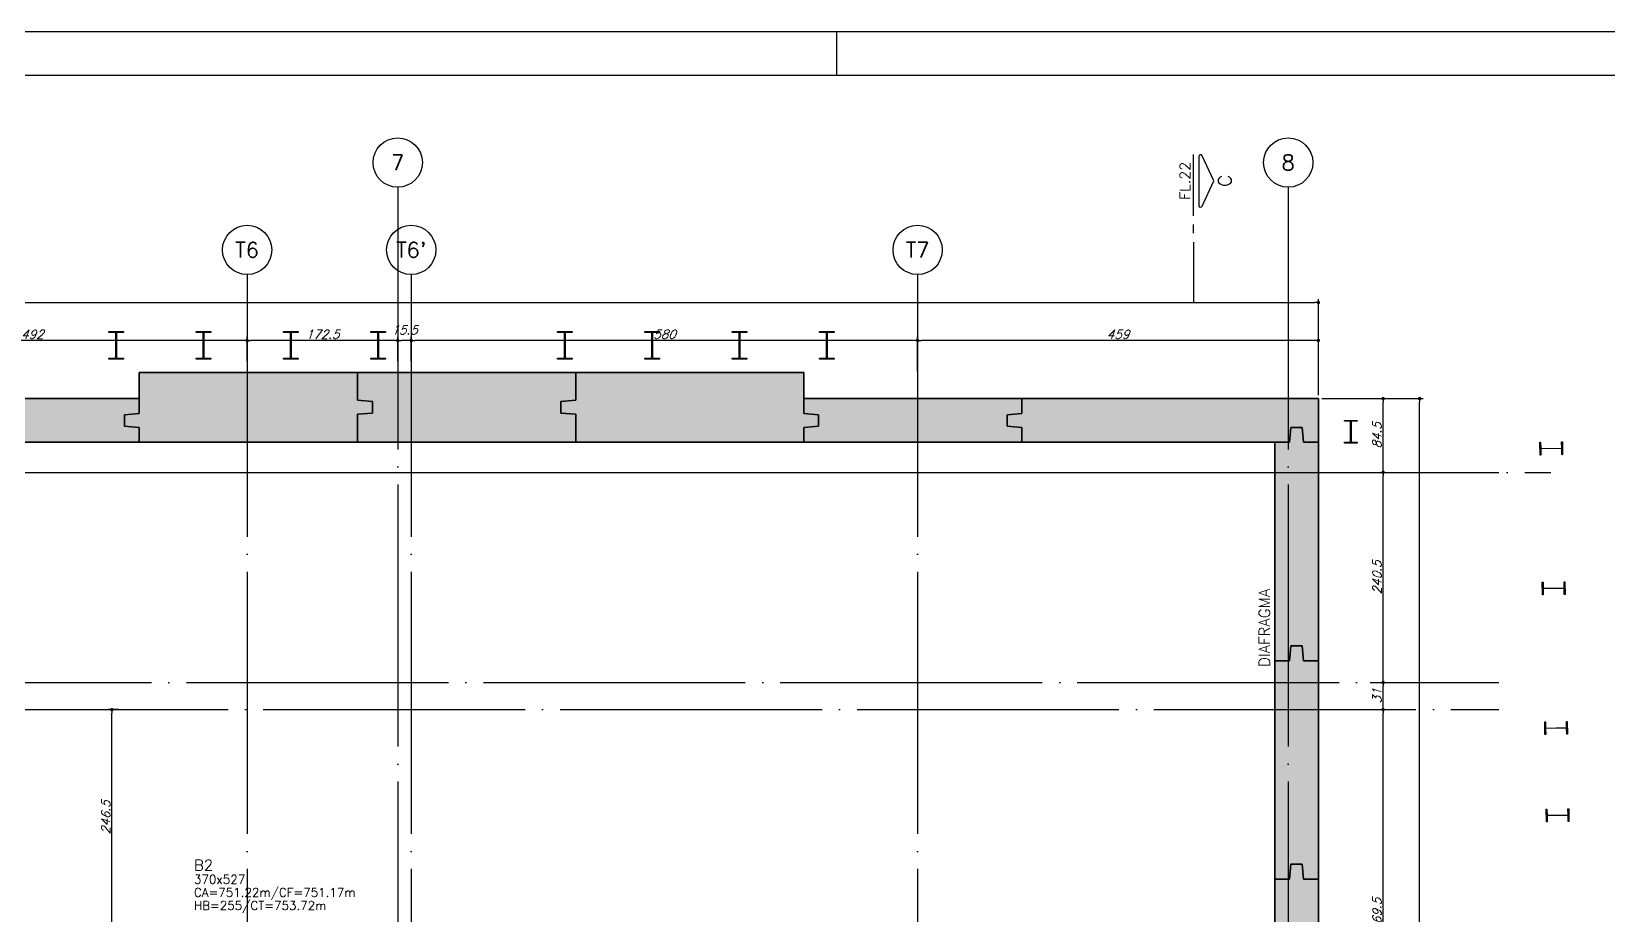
# Model space of a CAD drawing. Header units: millimetres. Extents: x -4137 to 5508, y -2380 to 3650.
# Drawn here: x 1811 to 3617, y 1108 to 2120 of the extents above; entities that cross this region are included whole.
import ezdxf
from ezdxf.enums import TextEntityAlignment as Align

# ---------------------------------------------------------------- set-up
doc = ezdxf.new("R2010")
doc.units = ezdxf.units.MM
doc.header["$LTSCALE"] = 50
doc.linetypes.add('ACAD_ISO04W100', pattern=[30, 24, -3, 0, -3])
doc.linetypes.add('EIXO', pattern=[6.8, 6, -0.4, 0, -0.4])
for name, color, linetype in [('F-BLOCOS-DIM', 2, 'Continuous'), ('F-BLOCOS-NOME', 3, 'Continuous'), ('F-CORTE-INDICAÇÃO', 4, 'Continuous'), ('F-COTAS', 106, 'Continuous'), ('F-EIXO', 12, 'EIXO'), ('F-MARGEM', 1, 'Continuous'), ('F-PARC-NOME', 4, 'Continuous'), ('F-PM_EST', 1, 'Continuous'), ('F-SOLIDO-EST', 252, 'Continuous'), ('F-TEXTO', 6, 'Continuous'), ('F-VIGAS', 3, 'Continuous')]:
    doc.layers.add(name, color=color, linetype=linetype)
doc.layers.add('S-COLS', color=2, linetype='Continuous', lineweight=35)
doc.styles.add('CP-TEXT-INCL', font='simplex.shx', dxfattribs={"oblique": 20})
doc.styles.add('MCP', font='simplex.shx')
doc.styles.add('ROMANS', font='simplex.shx')
doc.dimstyles.new('CP-COTAS-50', dxfattribs={"dimscale": 0.8, "dimtxt": 12.5, "dimasz": 5, "dimexe": 5, "dimexo": 5, "dimgap": 2.5, "dimtad": 1, "dimdec": 1, "dimdsep": 46, "dimtxsty": 'CP-TEXT-INCL', "dimblk1": 'DOT', "dimblk2": 'DOT', "dimsah": 1, "dimcen": 9, "dimclrd": 256, "dimclre": 256, "dimclrt": 256, "dimadec": 0, "dimazin": 0, "dimtfac": 1, "dimtdec": 1, "dimtmove": 2, "dimatfit": 3, "dimldrblk": 'DOT', "dimfxl": 0, "dimtolj": 1, "dimarcsym": 0})

# ---------------------------------------------------------------- blocks, each defined once
blk = doc.blocks.new('A0-4L_900')
at = {"layer": 'F-MARGEM', "color": 2}
blk.add_line((137.4, 90), (137.4, 89), dxfattribs=at)
blk.add_lwpolyline([(0, 0), (0, 90), (192.9, 90), (192.9, 0)], close=True, dxfattribs=at)
at = {"layer": 'F-MARGEM', "color": 7}
blk.add_lwpolyline([(2.5, 89), (191.9, 89), (191.9, 1), (2.5, 1)], close=True, dxfattribs=at)
blk = doc.blocks.new('*U10')
at = {"layer": 'F-CORTE-INDICAÇÃO'}
for p, q in [((-100, 0), (-170, 0)), ((-80, 0), (-90, 0)), ((-70, 0), (0, 0))]:
    blk.add_line(p, q, dxfattribs=at)
blk.add_lwpolyline([(-112, 6, 0.802585), (-111.2, 9.8), (-140, 23.3), (-168.8, 9.8, 0.802585), (-168, 6)], format="xyb", close=True, dxfattribs=at)
at = {"layer": 'F-CORTE-INDICAÇÃO', "style": 'ROMANS'}
blk.add_attdef('CORTE', text='', height=15, dxfattribs=at).set_placement((-140, 35.8), align=Align.MIDDLE_CENTER)
at = {"layer": 'F-CORTE-INDICAÇÃO', "color": 2, "style": 'ROMANS'}
blk.add_attdef('FOLHA', text='', height=12, dxfattribs=at).set_placement((-140, -10), align=Align.MIDDLE_CENTER)
blk = doc.blocks.new('*U28')
at = {"layer": 'F-EIXO'}
blk.add_line((0, 0), (0, -3027.9), dxfattribs=at)
at = {"layer": 'F-EIXO', "color": 2, "linetype": 'Continuous'}
blk.add_circle((0, 28.2), 28.2, dxfattribs=at)
at = {"layer": 'F-TEXTO', "style": 'ROMANS'}
blk.add_attdef('EIXO', text='', height=17.5, rotation=360, dxfattribs=at).set_placement((0, 28.2), align=Align.MIDDLE_CENTER)
blk = doc.blocks.new('*U4')
at = {"layer": 'F-EIXO'}
blk.add_line((0, 0), (7197, 0), dxfattribs=at)
at = {"layer": 'F-TEXTO', "style": 'ROMANS'}
blk.add_attdef('EIXO', text='', height=17.5, dxfattribs=at).set_placement((-28.2072, 0), align=Align.MIDDLE_CENTER)
blk = doc.blocks.new('*U5')
at = {"layer": 'F-EIXO'}
blk.add_line((0, 0), (7285, 0), dxfattribs=at)
at = {"layer": 'F-TEXTO', "style": 'ROMANS'}
blk.add_attdef('EIXO', text='', height=17.5, dxfattribs=at).set_placement((-28.2072, 0), align=Align.MIDDLE_CENTER)
blk = doc.blocks.new('*U31')
at = {"layer": 'F-EIXO'}
blk.add_line((0, 0), (0, -3127.9), dxfattribs=at)
at = {"layer": 'F-EIXO', "color": 2, "linetype": 'Continuous'}
blk.add_circle((0, 28.2), 28.2, dxfattribs=at)
at = {"layer": 'F-TEXTO', "style": 'ROMANS'}
blk.add_attdef('EIXO', text='', height=17.5, rotation=360, dxfattribs=at).set_placement((0, 28.2), align=Align.MIDDLE_CENTER)
blk = doc.blocks.new('A$C10EB3C7A')
at = {"layer": 'F-EIXO'}
blk.add_line((-3621.1, 1615), (3550.6, 1615), dxfattribs=at)
at = {"layer": 'F-EIXO', "linetype": 'Continuous'}
for name, p, values in [('*U31', (2230, 1941.4), {'EIXO': '7'}), ('*U31', (3250, 1941.4), {'EIXO': '8'}), ('*U28', (2057.5, 1841.4), {'EIXO': 'T6'}), ('*U28', (2245.5, 1841.4), {'EIXO': "T6'"}), ('*U28', (2825.5, 1841.4), {'EIXO': 'T7'})]:
    blk.add_blockref(name, p, dxfattribs=at).add_auto_attribs(values)
for name, p in [('*U4', (-3705.8, 1615)), ('*U5', (-3793.7, 1374.5)), ('*U4', (-3705.8, 1343.5))]:
    blk.add_blockref(name, p, dxfattribs=at)
blk = doc.blocks.new('_DOT')
at = {"color": 0, "linetype": 'ByBlock'}
blk.add_line((-0.5, 0), (-1, 0), dxfattribs=at)
at = {"color": 0, "linetype": 'ByBlock', "const_width": 0.5}
blk.add_lwpolyline([(-0.25, 0, 1), (0.25, 0, 1)], format="xyb", close=True, dxfattribs=at)
blk = doc.blocks.new('*D57')
at = {"layer": 'DEFPOINTS', "color": 0, "linetype": 'Continuous', "transparency": 16777216}
for p in [(3284.5, 1699.5), (3400.5, 1699.5), (3264.5, -934.5)]:
    blk.add_point(p, dxfattribs=at)
at = {"layer": 'F-COTAS', "linetype": 'Continuous', "lineweight": -2, "transparency": 16777216}
for p, q in [((3288.5, 1699.5), (3404.5, 1699.5)), ((3400.5, -930.5), (3400.5, 1695.5)), ((3268.5, -934.5), (3404.5, -934.5))]:
    blk.add_line(p, q, dxfattribs=at)
at = {"layer": 'F-COTAS', "linetype": 'Continuous', "lineweight": -2, "transparency": 16777216, "xscale": 4, "yscale": 4, "zscale": 4}
for p, rotation in [((3400.5, 1699.5), 90), ((3400.5, -934.5), 270)]:
    blk.add_blockref('_DOT', p, dxfattribs=dict(at, rotation=rotation))
at = {"layer": 'F-COTAS', "linetype": 'Continuous', "transparency": 16777216, "insert": (3393.5, 382.5), "char_height": 10, "attachment_point": 5, "rotation": 90, "style": 'CP-TEXT-INCL'}
blk.add_mtext('\\A1;2634', dxfattribs=at)
blk = doc.blocks.new('*D66')
at = {"layer": 'DEFPOINTS', "color": 0, "linetype": 'Continuous', "transparency": 16777216}
for p in [(3340, 1343.5), (3358.7, 1343.5), (3327.4, 874)]:
    blk.add_point(p, dxfattribs=at)
at = {"layer": 'F-COTAS', "linetype": 'Continuous', "lineweight": -2, "transparency": 16777216}
for p, q in [((3344, 1343.5), (3362.7, 1343.5)), ((3358.7, 878), (3358.7, 1339.5)), ((3331.4, 874), (3362.7, 874))]:
    blk.add_line(p, q, dxfattribs=at)
at = {"layer": 'F-COTAS', "linetype": 'Continuous', "lineweight": -2, "transparency": 16777216, "xscale": 4, "yscale": 4, "zscale": 4}
for p, rotation in [((3358.7, 1343.5), 90), ((3358.7, 874), 270)]:
    blk.add_blockref('_DOT', p, dxfattribs=dict(at, rotation=rotation))
at = {"layer": 'F-COTAS', "linetype": 'Continuous', "transparency": 16777216, "insert": (3351.7, 1108.7), "char_height": 10, "attachment_point": 5, "rotation": 90, "style": 'CP-TEXT-INCL'}
blk.add_mtext('\\A1;469.5', dxfattribs=at)
blk = doc.blocks.new('*D67')
at = {"layer": 'DEFPOINTS', "color": 0, "linetype": 'Continuous', "transparency": 16777216}
for p in [(3340, 1374.5), (3358.7, 1374.5), (3340, 1343.5)]:
    blk.add_point(p, dxfattribs=at)
at = {"layer": 'F-COTAS', "linetype": 'Continuous', "lineweight": -2, "transparency": 16777216}
for p, q in [((3344, 1374.5), (3362.7, 1374.5)), ((3358.7, 1347.5), (3358.7, 1370.5)), ((3344, 1343.5), (3362.7, 1343.5))]:
    blk.add_line(p, q, dxfattribs=at)
at = {"layer": 'F-COTAS', "linetype": 'Continuous', "lineweight": -2, "transparency": 16777216, "xscale": 4, "yscale": 4, "zscale": 4}
for p, rotation in [((3358.7, 1374.5), 90), ((3358.7, 1343.5), 270)]:
    blk.add_blockref('_DOT', p, dxfattribs=dict(at, rotation=rotation))
at = {"layer": 'F-COTAS', "linetype": 'Continuous', "transparency": 16777216, "insert": (3351.7, 1359), "char_height": 10, "attachment_point": 5, "rotation": 90, "style": 'CP-TEXT-INCL'}
blk.add_mtext('\\A1;31', dxfattribs=at)
blk = doc.blocks.new('*D68')
at = {"layer": 'DEFPOINTS', "color": 0, "linetype": 'Continuous', "transparency": 16777216}
for p in [(3340, 1615), (3358.7, 1615), (3340, 1374.5)]:
    blk.add_point(p, dxfattribs=at)
at = {"layer": 'F-COTAS', "linetype": 'Continuous', "lineweight": -2, "transparency": 16777216}
for p, q in [((3344, 1615), (3362.7, 1615)), ((3358.7, 1378.5), (3358.7, 1611)), ((3344, 1374.5), (3362.7, 1374.5))]:
    blk.add_line(p, q, dxfattribs=at)
at = {"layer": 'F-COTAS', "linetype": 'Continuous', "lineweight": -2, "transparency": 16777216, "xscale": 4, "yscale": 4, "zscale": 4}
for p, rotation in [((3358.7, 1615), 90), ((3358.7, 1374.5), 270)]:
    blk.add_blockref('_DOT', p, dxfattribs=dict(at, rotation=rotation))
at = {"layer": 'F-COTAS', "linetype": 'Continuous', "transparency": 16777216, "insert": (3351.7, 1494.7), "char_height": 10, "attachment_point": 5, "rotation": 90, "style": 'CP-TEXT-INCL'}
blk.add_mtext('\\A1;240.5', dxfattribs=at)
blk = doc.blocks.new('*D69')
at = {"layer": 'DEFPOINTS', "color": 0, "linetype": 'Continuous', "transparency": 16777216}
for p in [(3284.5, 1699.5), (3358.7, 1699.5), (3340, 1615)]:
    blk.add_point(p, dxfattribs=at)
at = {"layer": 'F-COTAS', "linetype": 'Continuous', "lineweight": -2, "transparency": 16777216}
for p, q in [((3288.5, 1699.5), (3362.7, 1699.5)), ((3358.7, 1619), (3358.7, 1695.5)), ((3344, 1615), (3362.7, 1615))]:
    blk.add_line(p, q, dxfattribs=at)
at = {"layer": 'F-COTAS', "linetype": 'Continuous', "lineweight": -2, "transparency": 16777216, "xscale": 4, "yscale": 4, "zscale": 4}
for p, rotation in [((3358.7, 1699.5), 90), ((3358.7, 1615), 270)]:
    blk.add_blockref('_DOT', p, dxfattribs=dict(at, rotation=rotation))
at = {"layer": 'F-COTAS', "linetype": 'Continuous', "transparency": 16777216, "insert": (3351.7, 1657.2), "char_height": 10, "attachment_point": 5, "rotation": 90, "style": 'CP-TEXT-INCL'}
blk.add_mtext('\\A1;84.5', dxfattribs=at)
blk = doc.blocks.new('*D70')
at = {"layer": 'DEFPOINTS', "color": 0, "linetype": 'Continuous', "transparency": 16777216}
for p in [(3284.5, 1809.4), (3284.5, 1699.5), (-3540, 1430.2)]:
    blk.add_point(p, dxfattribs=at)
at = {"layer": 'F-COTAS', "linetype": 'Continuous', "lineweight": -2, "transparency": 16777216}
for p, q in [((-3540, 1434.2), (-3540, 1813.4)), ((-3536, 1809.4), (3280.5, 1809.4)), ((3284.5, 1703.5), (3284.5, 1813.4))]:
    blk.add_line(p, q, dxfattribs=at)
at = {"layer": 'F-COTAS', "linetype": 'Continuous', "lineweight": -2, "transparency": 16777216, "xscale": 4, "yscale": 4, "zscale": 4, "rotation": 180}
blk.add_blockref('_DOT', (-3540, 1809.4), dxfattribs=at)
at = {"layer": 'F-COTAS', "linetype": 'Continuous', "lineweight": -2, "transparency": 16777216, "xscale": 4, "yscale": 4, "zscale": 4}
blk.add_blockref('_DOT', (3284.5, 1809.4), dxfattribs=at)
at = {"layer": 'F-COTAS', "linetype": 'Continuous', "transparency": 16777216, "insert": (-127.7, 1816.4), "char_height": 10, "attachment_point": 5, "style": 'CP-TEXT-INCL'}
blk.add_mtext('\\A1;6824.5', dxfattribs=at)
blk = doc.blocks.new('*D71')
at = {"layer": 'DEFPOINTS', "color": 0, "linetype": 'Continuous', "transparency": 16777216}
for p in [(2825.5, 1766), (2825.5, 1727), (3284.5, 1699.5)]:
    blk.add_point(p, dxfattribs=at)
at = {"layer": 'F-COTAS', "linetype": 'Continuous', "lineweight": -2, "transparency": 16777216}
for p, q in [((2825.5, 1731), (2825.5, 1770)), ((3280.5, 1766), (2829.5, 1766)), ((3284.5, 1703.5), (3284.5, 1770))]:
    blk.add_line(p, q, dxfattribs=at)
at = {"layer": 'F-COTAS', "linetype": 'Continuous', "lineweight": -2, "transparency": 16777216, "xscale": 4, "yscale": 4, "zscale": 4, "rotation": 180}
blk.add_blockref('_DOT', (2825.5, 1766), dxfattribs=at)
at = {"layer": 'F-COTAS', "linetype": 'Continuous', "lineweight": -2, "transparency": 16777216, "xscale": 4, "yscale": 4, "zscale": 4}
blk.add_blockref('_DOT', (3284.5, 1766), dxfattribs=at)
at = {"layer": 'F-COTAS', "linetype": 'Continuous', "transparency": 16777216, "insert": (3055, 1773), "char_height": 10, "attachment_point": 5, "style": 'CP-TEXT-INCL'}
blk.add_mtext('\\A1;459', dxfattribs=at)
blk = doc.blocks.new('*D72')
at = {"layer": 'DEFPOINTS', "color": 0, "linetype": 'Continuous', "transparency": 16777216}
for p in [(2245.5, 1766), (2245.5, 1738.3), (2825.5, 1727)]:
    blk.add_point(p, dxfattribs=at)
at = {"layer": 'F-COTAS', "linetype": 'Continuous', "lineweight": -2, "transparency": 16777216}
for p, q in [((2245.5, 1742.3), (2245.5, 1770)), ((2821.5, 1766), (2249.5, 1766)), ((2825.5, 1731), (2825.5, 1770))]:
    blk.add_line(p, q, dxfattribs=at)
at = {"layer": 'F-COTAS', "linetype": 'Continuous', "lineweight": -2, "transparency": 16777216, "xscale": 4, "yscale": 4, "zscale": 4, "rotation": 180}
blk.add_blockref('_DOT', (2245.5, 1766), dxfattribs=at)
at = {"layer": 'F-COTAS', "linetype": 'Continuous', "lineweight": -2, "transparency": 16777216, "xscale": 4, "yscale": 4, "zscale": 4}
blk.add_blockref('_DOT', (2825.5, 1766), dxfattribs=at)
at = {"layer": 'F-COTAS', "linetype": 'Continuous', "transparency": 16777216, "insert": (2535.5, 1773), "char_height": 10, "attachment_point": 5, "style": 'CP-TEXT-INCL'}
blk.add_mtext('\\A1;580', dxfattribs=at)
blk = doc.blocks.new('*D73')
at = {"layer": 'DEFPOINTS', "color": 0, "linetype": 'Continuous', "transparency": 16777216}
for p in [(2230, 1766), (2230, 1738.3), (2245.5, 1738.3)]:
    blk.add_point(p, dxfattribs=at)
at = {"layer": 'F-COTAS', "linetype": 'Continuous', "lineweight": -2, "transparency": 16777216}
for p, q in [((2230, 1742.3), (2230, 1770)), ((2241.5, 1766), (2234, 1766)), ((2245.5, 1742.3), (2245.5, 1770))]:
    blk.add_line(p, q, dxfattribs=at)
at = {"layer": 'F-COTAS', "linetype": 'Continuous', "lineweight": -2, "transparency": 16777216, "xscale": 4, "yscale": 4, "zscale": 4, "rotation": 180}
blk.add_blockref('_DOT', (2230, 1766), dxfattribs=at)
at = {"layer": 'F-COTAS', "linetype": 'Continuous', "lineweight": -2, "transparency": 16777216, "xscale": 4, "yscale": 4, "zscale": 4}
blk.add_blockref('_DOT', (2245.5, 1766), dxfattribs=at)
at = {"layer": 'F-COTAS', "linetype": 'Continuous', "transparency": 16777216, "insert": (2237.8, 1778), "char_height": 10, "attachment_point": 5, "style": 'CP-TEXT-INCL'}
blk.add_mtext('\\A1;15.5', dxfattribs=at)
blk = doc.blocks.new('*D74')
at = {"layer": 'DEFPOINTS', "color": 0, "linetype": 'Continuous', "transparency": 16777216}
for p in [(2057.5, 1766), (2057.5, 1738.3), (2230, 1738.3)]:
    blk.add_point(p, dxfattribs=at)
at = {"layer": 'F-COTAS', "linetype": 'Continuous', "lineweight": -2, "transparency": 16777216}
for p, q in [((2057.5, 1742.3), (2057.5, 1770)), ((2226, 1766), (2061.5, 1766)), ((2230, 1742.3), (2230, 1770))]:
    blk.add_line(p, q, dxfattribs=at)
at = {"layer": 'F-COTAS', "linetype": 'Continuous', "lineweight": -2, "transparency": 16777216, "xscale": 4, "yscale": 4, "zscale": 4, "rotation": 180}
blk.add_blockref('_DOT', (2057.5, 1766), dxfattribs=at)
at = {"layer": 'F-COTAS', "linetype": 'Continuous', "lineweight": -2, "transparency": 16777216, "xscale": 4, "yscale": 4, "zscale": 4}
blk.add_blockref('_DOT', (2230, 1766), dxfattribs=at)
at = {"layer": 'F-COTAS', "linetype": 'Continuous', "transparency": 16777216, "insert": (2143.8, 1773), "char_height": 10, "attachment_point": 5, "style": 'CP-TEXT-INCL'}
blk.add_mtext('\\A1;172.5', dxfattribs=at)
blk = doc.blocks.new('*D75')
at = {"layer": 'DEFPOINTS', "color": 0, "linetype": 'Continuous', "transparency": 16777216}
for p in [(1565.5, 1766), (1565.5, 1764.3), (2057.5, 1738.3)]:
    blk.add_point(p, dxfattribs=at)
at = {"layer": 'F-COTAS', "linetype": 'Continuous', "lineweight": -2, "transparency": 16777216}
for p, q in [((1565.5, 1768.3), (1565.5, 1770)), ((2053.5, 1766), (1569.5, 1766)), ((2057.5, 1742.3), (2057.5, 1770))]:
    blk.add_line(p, q, dxfattribs=at)
at = {"layer": 'F-COTAS', "linetype": 'Continuous', "lineweight": -2, "transparency": 16777216, "xscale": 4, "yscale": 4, "zscale": 4, "rotation": 180}
blk.add_blockref('_DOT', (1565.5, 1766), dxfattribs=at)
at = {"layer": 'F-COTAS', "linetype": 'Continuous', "lineweight": -2, "transparency": 16777216, "xscale": 4, "yscale": 4, "zscale": 4}
blk.add_blockref('_DOT', (2057.5, 1766), dxfattribs=at)
at = {"layer": 'F-COTAS', "linetype": 'Continuous', "transparency": 16777216, "insert": (1811.5, 1773), "char_height": 10, "attachment_point": 5, "style": 'CP-TEXT-INCL'}
blk.add_mtext('\\A1;492', dxfattribs=at)
blk = doc.blocks.new('*D130')
at = {"layer": 'DEFPOINTS', "color": 0, "transparency": 16777216}
for p in [(1902.6, 1343.5), (1914.1, 1343.5), (1914.1, 1097)]:
    blk.add_point(p, dxfattribs=at)
at = {"layer": 'F-COTAS', "lineweight": -2, "transparency": 16777216}
for p, q in [((1910.1, 1343.5), (1898.6, 1343.5)), ((1902.6, 1101), (1902.6, 1339.5)), ((1910.1, 1097), (1898.6, 1097))]:
    blk.add_line(p, q, dxfattribs=at)
at = {"layer": 'F-COTAS', "lineweight": -2, "transparency": 16777216, "xscale": 4, "yscale": 4, "zscale": 4}
for p, rotation in [((1902.6, 1343.5), 90), ((1902.6, 1097), 270)]:
    blk.add_blockref('_DOT', p, dxfattribs=dict(at, rotation=rotation))
at = {"layer": 'F-COTAS', "transparency": 16777216, "insert": (1895.6, 1220.2), "char_height": 10, "attachment_point": 5, "rotation": 90, "style": 'CP-TEXT-INCL'}
blk.add_mtext('\\A1;246.5', dxfattribs=at)
blk = doc.blocks.new('Pilares W Gerdau - W250X32_7-1313698-Térreo')
at = {"layer": 'F-PM_EST'}
for p, q in [((-7.3, 12.036), (-7.3, 12.95)), ((-7.3, 12.95), (7.3, 12.95)), ((-7.3, 12.95), (7.3, 12.95)), ((-7.3, 12.036), (-7.3, 12.95)), ((-0.305, 12.036), (-7.3, 12.036)), ((-0.305, 12.036), (-7.3, 12.036)), ((-0.305, -12.036), (-0.305, 12.036)), ((-0.305, -12.036), (-0.305, 12.036)), ((7.3, 12.036), (0.305, 12.036)), ((0.305, 12.036), (0.305, -12.036)), ((0.305, 12.036), (0.305, -12.036)), ((7.3, 12.036), (0.305, 12.036)), ((7.3, 12.95), (7.3, 12.036)), ((7.3, 12.95), (7.3, 12.036)), ((-7.3, -12.95), (-7.3, -12.036)), ((-7.3, -12.036), (-0.305, -12.036)), ((-7.3, -12.036), (-0.305, -12.036)), ((-7.3, -12.95), (-7.3, -12.036)), ((7.3, -12.95), (-7.3, -12.95)), ((7.3, -12.95), (-7.3, -12.95)), ((0.305, -12.036), (7.3, -12.036)), ((0.305, -12.036), (7.3, -12.036)), ((7.3, -12.036), (7.3, -12.95)), ((7.3, -12.036), (7.3, -12.95))]:
    blk.add_line(p, q, dxfattribs=at)
blk = doc.blocks.new('Pilares W Gerdau - W310X52-1265823-Térreo')
at = {"layer": 'F-PM_EST'}
for p, q in [((-8.35, 14.58), (-8.35, 15.9)), ((-8.35, 15.9), (8.35, 15.9)), ((-8.35, 15.9), (8.35, 15.9)), ((-8.35, 14.58), (-8.35, 15.9)), ((-0.381, 14.58), (-8.35, 14.58)), ((-0.381, 14.58), (-8.35, 14.58)), ((-0.381, -14.58), (-0.381, 14.58)), ((-0.381, -14.58), (-0.381, 14.58)), ((8.35, 14.58), (0.381, 14.58)), ((0.381, 14.58), (0.381, -14.58)), ((0.381, 14.58), (0.381, -14.58)), ((8.35, 14.58), (0.381, 14.58)), ((8.35, 15.9), (8.35, 14.58)), ((8.35, 15.9), (8.35, 14.58)), ((-8.35, -15.9), (-8.35, -14.58)), ((-8.35, -14.58), (-0.381, -14.58)), ((-8.35, -14.58), (-0.381, -14.58)), ((-8.35, -15.9), (-8.35, -14.58)), ((8.35, -15.9), (-8.35, -15.9)), ((8.35, -15.9), (-8.35, -15.9)), ((0.381, -14.58), (8.35, -14.58)), ((0.381, -14.58), (8.35, -14.58)), ((8.35, -14.58), (8.35, -15.9)), ((8.35, -14.58), (8.35, -15.9))]:
    blk.add_line(p, q, dxfattribs=at)
blk = doc.blocks.new('Pilares W Gerdau - W310X52-1528913-Térreo')
at = {"layer": 'F-PM_EST'}
for p, q in [((-8.35, 14.58), (-8.35, 15.9)), ((-8.35, 15.9), (8.35, 15.9)), ((-8.35, 15.9), (8.35, 15.9)), ((-8.35, 14.58), (-8.35, 15.9)), ((-0.381, 14.58), (-8.35, 14.58)), ((-0.381, 14.58), (-8.35, 14.58)), ((-0.381, -14.58), (-0.381, 14.58)), ((-0.381, -14.58), (-0.381, 14.58)), ((8.35, 14.58), (0.381, 14.58)), ((0.381, 14.58), (0.381, -14.58)), ((0.381, 14.58), (0.381, -14.58)), ((8.35, 14.58), (0.381, 14.58)), ((8.35, 15.9), (8.35, 14.58)), ((8.35, 15.9), (8.35, 14.58)), ((-8.35, -15.9), (-8.35, -14.58)), ((-8.35, -14.58), (-0.381, -14.58)), ((-8.35, -14.58), (-0.381, -14.58)), ((-8.35, -15.9), (-8.35, -14.58)), ((8.35, -15.9), (-8.35, -15.9)), ((8.35, -15.9), (-8.35, -15.9)), ((0.381, -14.58), (8.35, -14.58)), ((0.381, -14.58), (8.35, -14.58)), ((8.35, -14.58), (8.35, -15.9)), ((8.35, -14.58), (8.35, -15.9))]:
    blk.add_line(p, q, dxfattribs=at)
blk = doc.blocks.new('Pilares W Gerdau - W310X52-1313096-Térreo')
at = {"layer": 'F-PM_EST'}
for p, q in [((-8.35, 14.58), (-8.35, 15.9)), ((-8.35, 15.9), (8.35, 15.9)), ((-8.35, 15.9), (8.35, 15.9)), ((-8.35, 14.58), (-8.35, 15.9)), ((-0.381, 14.58), (-8.35, 14.58)), ((-0.381, 14.58), (-8.35, 14.58)), ((-0.381, -14.58), (-0.381, 14.58)), ((-0.381, -14.58), (-0.381, 14.58)), ((8.35, 14.58), (0.381, 14.58)), ((0.381, 14.58), (0.381, -14.58)), ((0.381, 14.58), (0.381, -14.58)), ((8.35, 14.58), (0.381, 14.58)), ((8.35, 15.9), (8.35, 14.58)), ((8.35, 15.9), (8.35, 14.58)), ((-8.35, -15.9), (-8.35, -14.58)), ((-8.35, -14.58), (-0.381, -14.58)), ((-8.35, -14.58), (-0.381, -14.58)), ((-8.35, -15.9), (-8.35, -14.58)), ((8.35, -15.9), (-8.35, -15.9)), ((8.35, -15.9), (-8.35, -15.9)), ((0.381, -14.58), (8.35, -14.58)), ((0.381, -14.58), (8.35, -14.58)), ((8.35, -14.58), (8.35, -15.9)), ((8.35, -14.58), (8.35, -15.9))]:
    blk.add_line(p, q, dxfattribs=at)
blk = doc.blocks.new('Pilares W Gerdau - W310X52-1313086-Térreo')
at = {"layer": 'F-PM_EST'}
for p, q in [((-8.35, 14.58), (-8.35, 15.9)), ((-8.35, 15.9), (8.35, 15.9)), ((-8.35, 15.9), (8.35, 15.9)), ((-8.35, 14.58), (-8.35, 15.9)), ((-0.381, 14.58), (-8.35, 14.58)), ((-0.381, 14.58), (-8.35, 14.58)), ((-0.381, -14.58), (-0.381, 14.58)), ((-0.381, -14.58), (-0.381, 14.58)), ((8.35, 14.58), (0.381, 14.58)), ((0.381, 14.58), (0.381, -14.58)), ((0.381, 14.58), (0.381, -14.58)), ((8.35, 14.58), (0.381, 14.58)), ((8.35, 15.9), (8.35, 14.58)), ((8.35, 15.9), (8.35, 14.58)), ((-8.35, -15.9), (-8.35, -14.58)), ((-8.35, -14.58), (-0.381, -14.58)), ((-8.35, -14.58), (-0.381, -14.58)), ((-8.35, -15.9), (-8.35, -14.58)), ((8.35, -15.9), (-8.35, -15.9)), ((8.35, -15.9), (-8.35, -15.9)), ((0.381, -14.58), (8.35, -14.58)), ((0.381, -14.58), (8.35, -14.58)), ((8.35, -14.58), (8.35, -15.9)), ((8.35, -14.58), (8.35, -15.9))]:
    blk.add_line(p, q, dxfattribs=at)
blk = doc.blocks.new('Pilares W Gerdau - W310X52-1313097-Térreo')
at = {"layer": 'F-PM_EST'}
for p, q in [((-8.35, 14.58), (-8.35, 15.9)), ((-8.35, 15.9), (8.35, 15.9)), ((-8.35, 15.9), (8.35, 15.9)), ((-8.35, 14.58), (-8.35, 15.9)), ((-0.381, 14.58), (-8.35, 14.58)), ((-0.381, 14.58), (-8.35, 14.58)), ((-0.381, -14.58), (-0.381, 14.58)), ((-0.381, -14.58), (-0.381, 14.58)), ((8.35, 14.58), (0.381, 14.58)), ((0.381, 14.58), (0.381, -14.58)), ((0.381, 14.58), (0.381, -14.58)), ((8.35, 14.58), (0.381, 14.58)), ((8.35, 15.9), (8.35, 14.58)), ((8.35, 15.9), (8.35, 14.58)), ((-8.35, -15.9), (-8.35, -14.58)), ((-8.35, -14.58), (-0.381, -14.58)), ((-8.35, -14.58), (-0.381, -14.58)), ((-8.35, -15.9), (-8.35, -14.58)), ((8.35, -15.9), (-8.35, -15.9)), ((8.35, -15.9), (-8.35, -15.9)), ((0.381, -14.58), (8.35, -14.58)), ((0.381, -14.58), (8.35, -14.58)), ((8.35, -14.58), (8.35, -15.9)), ((8.35, -14.58), (8.35, -15.9))]:
    blk.add_line(p, q, dxfattribs=at)
blk = doc.blocks.new('A$C1CCB5D26')
at = {"layer": 'S-COLS'}
for name, p, rotation in [('Pilares W Gerdau - W310X52-1265823-Térreo', (1907.5, 1760.5), 180), ('Pilares W Gerdau - W310X52-1313086-Térreo', (2107.5, 1760.5), 180), ('Pilares W Gerdau - W310X52-1313097-Térreo', (2521.5, 1760.5), 180), ('Pilares W Gerdau - W310X52-1313096-Térreo', (2721.5, 1760.5), 180), ('Pilares W Gerdau - W250X32_7-1313698-Térreo', (3551.2, 1642.4), 90.98837202192352), ('Pilares W Gerdau - W250X32_7-1313698-Térreo', (3554, 1482.4), 90.98837202192352), ('Pilares W Gerdau - W250X32_7-1313698-Térreo', (3556.8, 1322.4), 90.98837202192352), ('Pilares W Gerdau - W250X32_7-1313698-Térreo', (3558.5, 1222.5), 90.98837202192352)]:
    blk.add_blockref(name, p, dxfattribs=dict(at, rotation=rotation))
for name, p in [('Pilares W Gerdau - W310X52-1528913-Térreo', (2007.5, 1760.5)), ('Pilares W Gerdau - W310X52-1313086-Térreo', (2207.5, 1760.5)), ('Pilares W Gerdau - W310X52-1313097-Térreo', (2421.5, 1760.5)), ('Pilares W Gerdau - W310X52-1313096-Térreo', (2621.5, 1760.5)), ('Pilares W Gerdau - W250X32_7-1313698-Térreo', (3321.8, 1661.5))]:
    blk.add_blockref(name, p, dxfattribs=at)

msp = doc.modelspace()

# ---------------------------------------------------------------- hatches: boundary and pattern name
at = {"layer": 'F-SOLIDO-EST'}
h = msp.add_hatch(color=256, dxfattribs=at)
h.dxf.hatch_style = 1
h.paths.add_polyline_path([(2184, 1681.5), (2201, 1683), (2201, 1696), (2184, 1697.5), (2184, 1729.5), (1934, 1729.5), (1934, 1682.5), (1917, 1681), (1917, 1668), (1934, 1666.5), (1934, 1649.5), (2184, 1649.5)])
h = msp.add_hatch(color=256, dxfattribs=at)
h.dxf.hatch_style = 1
h.paths.add_polyline_path([(2417, 1696), (2434, 1697.5), (2434, 1729.5), (2184, 1729.5), (2184, 1697.5), (2201, 1696), (2201, 1683), (2184, 1681.5), (2184, 1649.5), (2434, 1649.5), (2434, 1681.5), (2417, 1683)])
h = msp.add_hatch(color=256, dxfattribs=at)
h.dxf.hatch_style = 1
h.paths.add_polyline_path([(2695, 1729.5), (2434, 1729.5), (2434, 1697.5), (2417, 1696), (2417, 1683), (2434, 1681.5), (2434, 1649.5), (2695, 1649.5), (2695, 1666.5), (2712, 1668), (2712, 1681), (2695, 1682.5), (2695, 1699.5)])
h = msp.add_hatch(color=256, dxfattribs=at)
h.dxf.hatch_style = 1
h.paths.add_polyline_path([(1917, 1681), (1934, 1682.5), (1934, 1699.5), (1666, 1699.5), (1666, 1682.5), (1683, 1681), (1683, 1668), (1666, 1666.5), (1666, 1649.5), (1934, 1649.5), (1934, 1666.5), (1917, 1668)])
h = msp.add_hatch(color=256, dxfattribs=at)
h.dxf.hatch_style = 1
h.paths.add_polyline_path([(2945, 1699.5), (2695, 1699.5), (2695, 1682.5), (2712, 1681), (2712, 1668), (2695, 1666.5), (2695, 1649.5), (2945, 1649.5), (2945, 1666.5), (2928, 1668), (2928, 1681), (2945, 1682.5)])
h = msp.add_hatch(color=256, dxfattribs=at)
h.dxf.hatch_style = 1
h.paths.add_polyline_path([(3284.5, 1699.5), (2945, 1699.5), (2945, 1682.5), (2928, 1681), (2928, 1668), (2945, 1666.5), (2945, 1649.5), (3251.5, 1649.5), (3253, 1666.5), (3266, 1666.5), (3267.5, 1649.5), (3284.5, 1649.5)])
h = msp.add_hatch(color=256, dxfattribs=at)
h.dxf.hatch_style = 1
h.paths.add_polyline_path([(3284.5, 1649.5), (3267.5, 1649.5), (3266, 1666.5), (3253, 1666.5), (3251.5, 1649.5), (3234.5, 1649.5), (3234.5, 1399.5), (3251.5, 1399.5), (3253, 1416.5), (3266, 1416.5), (3267.5, 1399.5), (3284.5, 1399.5)])
h = msp.add_hatch(color=256, dxfattribs=at)
h.dxf.hatch_style = 1
h.paths.add_polyline_path([(3284.5, 1399.5), (3267.5, 1399.5), (3266, 1416.5), (3253, 1416.5), (3251.5, 1399.5), (3234.5, 1399.5), (3234.5, 1149.5), (3251.5, 1149.5), (3253, 1166.5), (3266, 1166.5), (3267.5, 1149.5), (3284.5, 1149.5)])
h = msp.add_hatch(color=256, dxfattribs=at)
h.dxf.hatch_style = 1
h.paths.add_polyline_path([(3284.5, 1149.5), (3267.5, 1149.5), (3266, 1166.5), (3253, 1166.5), (3251.5, 1149.5), (3234.5, 1149.5), (3234.5, 724.5), (3251.5, 724.5), (3253, 707.5), (3266, 707.5), (3267.5, 724.5), (3284.5, 724.5)])

# ---------------------------------------------------------------- linework, layer by layer
at = {"layer": 'F-VIGAS'}
for p, q in [((2184, 1729.5), (1934, 1729.5)), ((1934, 1729.5), (1934, 1682.5)), ((1934, 1682.5), (1934, 1729.5)), ((1934, 1729.5), (2184, 1729.5)), ((2184, 1697.5), (2184, 1729.5)), ((2184, 1729.5), (2184, 1697.5)), ((2434, 1729.5), (2184, 1729.5)), ((2184, 1729.5), (2184, 1697.5)), ((2184, 1697.5), (2184, 1729.5)), ((2184, 1729.5), (2434, 1729.5)), ((2695, 1729.5), (2434, 1729.5)), ((2434, 1729.5), (2434, 1697.5)), ((2434, 1697.5), (2434, 1729.5)), ((2434, 1729.5), (2695, 1729.5)), ((2434, 1697.5), (2434, 1729.5)), ((2434, 1729.5), (2434, 1697.5)), ((2695, 1682.5), (2695, 1729.5)), ((2695, 1729.5), (2695, 1682.5)), ((1934, 1699.5), (1666, 1699.5)), ((1666, 1699.5), (1934, 1699.5)), ((1934, 1682.5), (1934, 1699.5)), ((1934, 1699.5), (1934, 1682.5)), ((2945, 1699.5), (2695, 1699.5)), ((2695, 1699.5), (2695, 1682.5)), ((2695, 1682.5), (2695, 1699.5)), ((2695, 1699.5), (2945, 1699.5)), ((3284.5, 1699.5), (2945, 1699.5)), ((2945, 1699.5), (2945, 1682.5)), ((2945, 1682.5), (2945, 1699.5)), ((2945, 1699.5), (3284.5, 1699.5)), ((2945, 1682.5), (2945, 1699.5)), ((2945, 1699.5), (2945, 1682.5)), ((3284.5, 1649.5), (3284.5, 1699.5)), ((3284.5, 1699.5), (3284.5, 1649.5)), ((1934, 1682.5), (1917, 1681)), ((1917, 1681), (1934, 1682.5)), ((1917, 1681), (1934, 1682.5)), ((1934, 1682.5), (1917, 1681)), ((1917, 1681), (1917, 1668)), ((1917, 1668), (1917, 1681)), ((1917, 1668), (1917, 1681)), ((1917, 1681), (1917, 1668)), ((2201, 1696), (2184, 1697.5)), ((2184, 1697.5), (2201, 1696)), ((2184, 1697.5), (2201, 1696)), ((2201, 1696), (2184, 1697.5)), ((2184, 1681.5), (2201, 1683)), ((2201, 1683), (2184, 1681.5)), ((2201, 1683), (2184, 1681.5)), ((2184, 1681.5), (2201, 1683)), ((2184, 1649.5), (2184, 1681.5)), ((2184, 1681.5), (2184, 1649.5)), ((2184, 1681.5), (2184, 1649.5)), ((2184, 1649.5), (2184, 1681.5)), ((2201, 1683), (2201, 1696)), ((2201, 1696), (2201, 1683)), ((2201, 1696), (2201, 1683)), ((2201, 1683), (2201, 1696)), ((2434, 1697.5), (2417, 1696)), ((2417, 1696), (2434, 1697.5)), ((2417, 1696), (2434, 1697.5)), ((2434, 1697.5), (2417, 1696)), ((2417, 1696), (2417, 1683)), ((2417, 1683), (2417, 1696)), ((2417, 1683), (2417, 1696)), ((2417, 1696), (2417, 1683)), ((2417, 1683), (2434, 1681.5)), ((2434, 1681.5), (2417, 1683)), ((2434, 1681.5), (2417, 1683)), ((2417, 1683), (2434, 1681.5)), ((2434, 1681.5), (2434, 1649.5)), ((2434, 1649.5), (2434, 1681.5)), ((2434, 1649.5), (2434, 1681.5)), ((2434, 1681.5), (2434, 1649.5)), ((2712, 1681), (2695, 1682.5)), ((2695, 1682.5), (2712, 1681)), ((2695, 1682.5), (2712, 1681)), ((2712, 1681), (2695, 1682.5)), ((2712, 1668), (2712, 1681)), ((2712, 1681), (2712, 1668)), ((2712, 1681), (2712, 1668)), ((2712, 1668), (2712, 1681)), ((2945, 1682.5), (2928, 1681)), ((2928, 1681), (2945, 1682.5)), ((2928, 1681), (2945, 1682.5)), ((2945, 1682.5), (2928, 1681)), ((2928, 1681), (2928, 1668)), ((2928, 1668), (2928, 1681)), ((2928, 1668), (2928, 1681)), ((2928, 1681), (2928, 1668)), ((1917, 1668), (1934, 1666.5)), ((1934, 1666.5), (1917, 1668)), ((1934, 1666.5), (1917, 1668)), ((1917, 1668), (1934, 1666.5)), ((1934, 1666.5), (1934, 1649.5)), ((1934, 1649.5), (1934, 1666.5)), ((1934, 1649.5), (1934, 1666.5)), ((1934, 1666.5), (1934, 1649.5)), ((2695, 1666.5), (2712, 1668)), ((2712, 1668), (2695, 1666.5)), ((2712, 1668), (2695, 1666.5)), ((2695, 1666.5), (2712, 1668)), ((2695, 1649.5), (2695, 1666.5)), ((2695, 1666.5), (2695, 1649.5)), ((2695, 1666.5), (2695, 1649.5)), ((2695, 1649.5), (2695, 1666.5)), ((2928, 1668), (2945, 1666.5)), ((2945, 1666.5), (2928, 1668)), ((2945, 1666.5), (2928, 1668)), ((2928, 1668), (2945, 1666.5)), ((2945, 1666.5), (2945, 1649.5)), ((2945, 1649.5), (2945, 1666.5)), ((2945, 1649.5), (2945, 1666.5)), ((2945, 1666.5), (2945, 1649.5)), ((3253, 1666.5), (3251.5, 1649.5)), ((3251.5, 1649.5), (3253, 1666.5)), ((3251.5, 1649.5), (3253, 1666.5)), ((3253, 1666.5), (3251.5, 1649.5)), ((3266, 1666.5), (3253, 1666.5)), ((3253, 1666.5), (3266, 1666.5)), ((3253, 1666.5), (3266, 1666.5)), ((3266, 1666.5), (3253, 1666.5)), ((3267.5, 1649.5), (3266, 1666.5)), ((3266, 1666.5), (3267.5, 1649.5)), ((3266, 1666.5), (3267.5, 1649.5)), ((3267.5, 1649.5), (3266, 1666.5)), ((1666, 1649.5), (1934, 1649.5)), ((1934, 1649.5), (1666, 1649.5)), ((1934, 1649.5), (2184, 1649.5)), ((2184, 1649.5), (1934, 1649.5)), ((2184, 1649.5), (2434, 1649.5)), ((2434, 1649.5), (2184, 1649.5)), ((2434, 1649.5), (2695, 1649.5)), ((2695, 1649.5), (2434, 1649.5)), ((2695, 1649.5), (2945, 1649.5)), ((2945, 1649.5), (2695, 1649.5)), ((2945, 1649.5), (3251.5, 1649.5)), ((3251.5, 1649.5), (2945, 1649.5)), ((3251.5, 1649.5), (3234.5, 1649.5)), ((3234.5, 1649.5), (3234.5, 1399.5)), ((3234.5, 1399.5), (3234.5, 1649.5)), ((3234.5, 1649.5), (3251.5, 1649.5)), ((3284.5, 1649.5), (3267.5, 1649.5)), ((3267.5, 1649.5), (3284.5, 1649.5)), ((3267.5, 1649.5), (3284.5, 1649.5)), ((3284.5, 1649.5), (3267.5, 1649.5)), ((3284.5, 1399.5), (3284.5, 1649.5)), ((3284.5, 1649.5), (3284.5, 1399.5)), ((3251.5, 1399.5), (3253, 1416.5)), ((3253, 1416.5), (3251.5, 1399.5)), ((3253, 1416.5), (3251.5, 1399.5)), ((3251.5, 1399.5), (3253, 1416.5)), ((3253, 1416.5), (3266, 1416.5)), ((3266, 1416.5), (3253, 1416.5)), ((3266, 1416.5), (3253, 1416.5)), ((3253, 1416.5), (3266, 1416.5)), ((3266, 1416.5), (3267.5, 1399.5)), ((3267.5, 1399.5), (3266, 1416.5)), ((3267.5, 1399.5), (3266, 1416.5)), ((3266, 1416.5), (3267.5, 1399.5)), ((3234.5, 1399.5), (3251.5, 1399.5)), ((3251.5, 1399.5), (3234.5, 1399.5)), ((3251.5, 1399.5), (3234.5, 1399.5)), ((3234.5, 1399.5), (3234.5, 1149.5)), ((3234.5, 1149.5), (3234.5, 1399.5)), ((3234.5, 1399.5), (3251.5, 1399.5)), ((3267.5, 1399.5), (3284.5, 1399.5)), ((3284.5, 1399.5), (3267.5, 1399.5)), ((3284.5, 1399.5), (3267.5, 1399.5)), ((3267.5, 1399.5), (3284.5, 1399.5)), ((3284.5, 1149.5), (3284.5, 1399.5)), ((3284.5, 1399.5), (3284.5, 1149.5)), ((3251.5, 1149.5), (3253, 1166.5)), ((3253, 1166.5), (3251.5, 1149.5)), ((3253, 1166.5), (3251.5, 1149.5)), ((3251.5, 1149.5), (3253, 1166.5)), ((3253, 1166.5), (3266, 1166.5)), ((3266, 1166.5), (3253, 1166.5)), ((3266, 1166.5), (3253, 1166.5)), ((3253, 1166.5), (3266, 1166.5)), ((3266, 1166.5), (3267.5, 1149.5)), ((3267.5, 1149.5), (3266, 1166.5)), ((3267.5, 1149.5), (3266, 1166.5)), ((3266, 1166.5), (3267.5, 1149.5)), ((3234.5, 1149.5), (3251.5, 1149.5)), ((3251.5, 1149.5), (3234.5, 1149.5)), ((3251.5, 1149.5), (3234.5, 1149.5)), ((3234.5, 1149.5), (3234.5, 724.5)), ((3234.5, 724.5), (3234.5, 1149.5)), ((3234.5, 1149.5), (3251.5, 1149.5)), ((3267.5, 1149.5), (3284.5, 1149.5)), ((3284.5, 1149.5), (3267.5, 1149.5)), ((3284.5, 1149.5), (3267.5, 1149.5)), ((3267.5, 1149.5), (3284.5, 1149.5)), ((3284.5, 724.5), (3284.5, 1149.5)), ((3284.5, 1149.5), (3284.5, 724.5))]:
    msp.add_line(p, q, dxfattribs=at)

# ---------------------------------------------------------------- block references
at = {"layer": 'F-CORTE-INDICAÇÃO', "linetype": 'Continuous'}
ref = msp.add_blockref('*U10', (3141.654, 1808.662), dxfattribs=dict(at, rotation=270))
ref.add_attrib('FOLHA', 'FL.22', dxfattribs={"color": 2, "height": 12, "rotation": 90, "style": 'ROMANS'}).set_placement((3131.654, 1948.662), align=Align.MIDDLE_CENTER)
ref.add_attrib('CORTE', 'C', dxfattribs={"height": 15, "rotation": 90, "style": 'ROMANS'}).set_placement((3177.417, 1948.662), align=Align.MIDDLE_CENTER)
at = {"layer": 'F-COTAS', "linetype": 'ACAD_ISO04W100', "lineweight": 100}
msp.add_blockref('A$C1CCB5D26', (0, 0), dxfattribs=at)
at = {"layer": 'F-EIXO'}
msp.add_blockref('A$C10EB3C7A', (0, 0), dxfattribs=at)
at = {"layer": 'F-MARGEM', "linetype": 'Continuous', "xscale": 50, "yscale": 50, "zscale": 50}
msp.add_blockref('A0-4L_900', (-4137.496, -2380.469), dxfattribs=at)

# ---------------------------------------------------------------- texts
at = {"layer": 'F-BLOCOS-DIM', "linetype": 'Continuous', "style": 'MCP'}
for s, p in [('370x527', (1996.615, 1144.316)), ('CA=751.22m/CF=751.17m', (1996.615, 1129.316)), ('HB=255/CT=753.72m', (1996.615, 1114.316))]:
    msp.add_text(s, height=10, dxfattribs=at).set_placement(p)
at = {"layer": 'F-BLOCOS-NOME', "linetype": 'Continuous', "style": 'MCP'}
msp.add_text('B2', height=12.5, dxfattribs=at).set_placement((1996.615, 1159.316))
at = {"layer": 'F-PARC-NOME', "style": 'MCP'}
msp.add_text('DIAFRAGMA', height=12.5, rotation=90, dxfattribs=at).set_placement((3228.998, 1392.392))

# ---------------------------------------------------------------- dimensions: what is measured, and where the dimension line sits
at = {"layer": 'F-COTAS', "linetype": 'Continuous'}
for base, p1, p2, picture, middle in [((3284.5, 1809.412), (-3540, 1430.201), (3284.5, 1699.5), '*D70', (-127.75, 1816.412)), ((1565.5, 1766.02), (2057.5, 1738.261), (1565.5, 1764.288), '*D75', (1811.5, 1773.02)), ((2057.5, 1766.02), (2230, 1738.261), (2057.5, 1738.261), '*D74', (2143.75, 1773.02)), ((2230, 1766.02), (2245.5, 1738.261), (2230, 1738.261), '*D73', (2237.75, 1778.02)), ((2245.5, 1766.02), (2825.5, 1727.004), (2245.5, 1738.261), '*D72', (2535.5, 1773.02)), ((2825.5, 1766.02), (3284.5, 1699.5), (2825.5, 1727.004), '*D71', (3055, 1773.02))]:
    dim = msp.add_linear_dim(base=base, p1=p1, p2=p2, dimstyle='CP-COTAS-50', dxfattribs=at)
    dim.commit()
    dim.dimension.update_dxf_attribs({"geometry": picture, "text_midpoint": middle})
for base, p1, p2, picture, middle in [((3400.453, 1699.5), (3264.5, -934.5), (3284.5, 1699.5), '*D57', (3393.453, 382.5)), ((3358.66, 1699.5), (3340.045, 1615), (3284.5, 1699.5), '*D69', (3351.66, 1657.25)), ((3358.66, 1615), (3340.045, 1374.5), (3340.045, 1615), '*D68', (3351.66, 1494.75)), ((3358.66, 1374.5), (3340.045, 1343.5), (3340.045, 1374.5), '*D67', (3351.66, 1359)), ((3358.66, 1343.5), (3327.373, 874), (3340.045, 1343.5), '*D66', (3351.66, 1108.75))]:
    dim = msp.add_linear_dim(base=base, p1=p1, p2=p2, angle=90, dimstyle='CP-COTAS-50', dxfattribs=at)
    dim.commit()
    dim.dimension.update_dxf_attribs({"geometry": picture, "text_midpoint": middle})
at = {"layer": 'F-COTAS'}
dim = msp.add_linear_dim(base=(1902.624, 1343.5), p1=(1914.11, 1097), p2=(1914.11, 1343.5), angle=90, dimstyle='CP-COTAS-50', dxfattribs=at)
dim.commit()
dim.dimension.update_dxf_attribs({"geometry": '*D130', "text_midpoint": (1895.624, 1220.25)})

doc.saveas('drawing.dxf')
